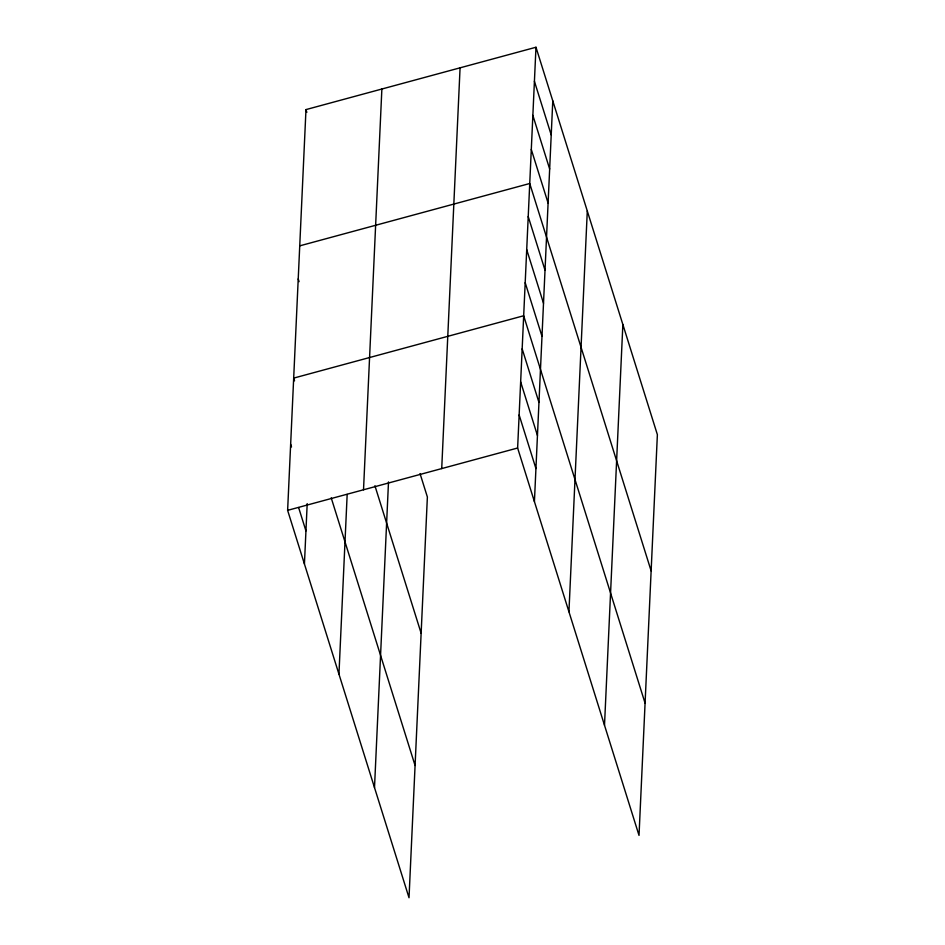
<?xml version="1.0" encoding="UTF-8"?>
<svg xmlns="http://www.w3.org/2000/svg" width="945" height="945" viewBox="0 0 945 945"><rect width="100%" height="100%" fill="white"/><g stroke="black" fill="none" stroke-linecap="round" stroke-linejoin="round"><path stroke-width="1.42" d="M420.041 473.587L427.376 496.987L409.02 897.75L287.623 510.347L305.979 109.596L535.98 47.25L657.377 434.653L639.021 835.404L517.624 448.013L535.98 47.25M304.432 563.976L307.196 503.602M338.948 674.128L347.169 494.436M363.518 489.782L381.874 89.019M374.503 787.61L388.501 481.938M441.717 468.578L460.073 67.827M534.421 501.641L552.778 100.879M568.937 611.781L587.294 211.018M604.505 725.264L622.861 324.501M299.73 245.854L529.732 183.507L651.14 570.91M287.623 510.347L517.624 448.013M534.421 81.317L551.218 134.934M532.85 115.385L549.659 169.001M531.291 149.44L548.1 203.069M528.22 216.57L545.029 270.199M526.708 249.634L543.505 303.262M525.196 282.697L541.993 336.326M645.081 703.163L523.672 315.76L293.682 378.106L294.545 380.847M522.16 348.823L538.969 402.452M520.648 381.886L537.457 435.515M519.136 414.949L535.945 468.578M305.979 109.596L306.841 112.337M374.917 485.73L421.139 633.245M298.218 278.917L299.081 281.657M331.199 497.814L415.079 765.497M290.647 444.221L291.509 446.973M298.62 507.536L305.944 530.913"/></g></svg>
